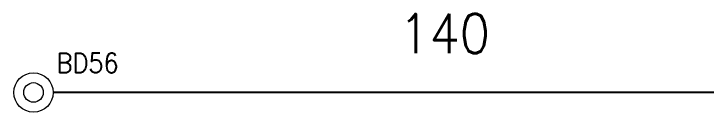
# Model space of a CAD drawing. Header units: inches. Extents: x 47316 to 59086, y 3141 to 11743.
# Drawn here: x 51618.1 to 51706.2, y 5879.1 to 5891.6 of the extents above; entities that cross this region are included whole.
import ezdxf

# ---------------------------------------------------------------- set-up
doc = ezdxf.new("R2010")
doc.units = ezdxf.units.IN
doc.header["$MEASUREMENT"] = 0
doc.styles.get("Standard").update_dxf_attribs({"font": ''})
doc.styles.get('Standard').set_extended_font_data('SimSun')
doc.linetypes.add('_VH_OTCON', pattern='A,0.0001,[7,VeSys.shx,S=0.1,R=0,X=0,Y=0],-0.4,[7,VeSys.shx,S=0.1,R=0,X=0,Y=0],-0.4,["X",Standard,S=1,R=0,X=-0.5,Y=-0.5],-0.0001,[7,VeSys.shx,S=0.1,R=0,X=0,Y=0],-0.4', length=1.2002)

msp = doc.modelspace()

# ---------------------------------------------------------------- linework, layer by layer
at = {"color": 0, "linetype": '_VH_OTCON', "ltscale": 5}
msp.add_line((51721.429, 5881.629), (51623.142, 5881.629), dxfattribs=at)
at = {"color": 0, "linetype": 'Continuous', "lineweight": 15}
for radius in [2.5, 1.25]:
    msp.add_circle((51620.642, 5881.629), radius, dxfattribs=at)

# ---------------------------------------------------------------- texts
at = {"color": 7, "linetype": '_VH_OTCON', "lineweight": 18, "ltscale": 5, "insert": (51667.143, 5891.629), "char_height": 5, "width": 12.85714, "attachment_point": 1}
msp.add_mtext('\\Fromans.shx;\\W0.9000000000;\\T1.0000000000;\\o\\l140', dxfattribs=at)
at = {"color": 21, "linetype": 'Continuous', "lineweight": 15, "insert": (51623.571, 5886.629), "char_height": 2.5, "width": 8.78571, "attachment_point": 1}
msp.add_mtext('\\Fromans.shx;\\W0.9000000000;\\T1.0000000000;\\o\\lBD56', dxfattribs=at)

doc.saveas('drawing.dxf')
